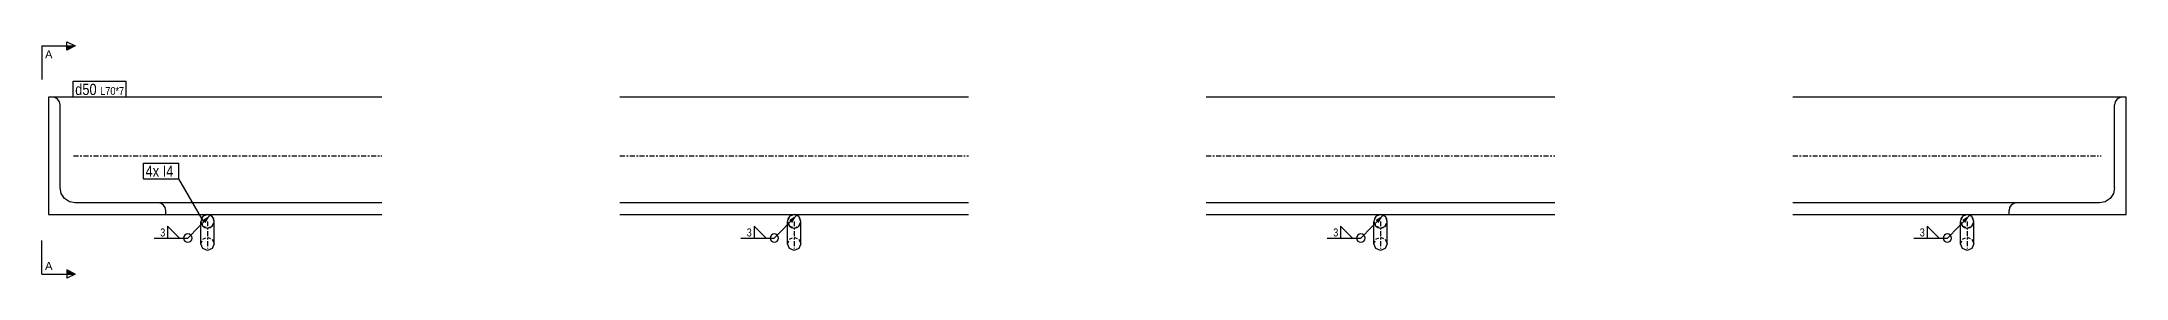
# Model space of a CAD drawing. Header units: millimetres. Extents: x 5 to 20151, y 2 to 445.
# Drawn here: x 5 to 1249, y 5 to 146 of the extents above; entities that cross this region are included whole.
import ezdxf

# ---------------------------------------------------------------- set-up
doc = ezdxf.new("R2010")
doc.units = ezdxf.units.MM
doc.linetypes.add('DXK_LINE_DOT2', pattern=[3.9198, 1.9599, -1.9599])
doc.linetypes.add('DXK_LINE_DOT3', pattern=[5.9187, 2.979, -0.9799, 0.9799, -0.9799])
doc.layers.add('STÅL', color=7, linetype='Continuous')
doc.layers.add('TEKST', color=7, linetype='Continuous')
doc.styles.add('Arial', font='ARIAL.TTF', dxfattribs={"height": 0.2})
doc.styles.add('Arial Narrow', font='ARIALN.TTF', dxfattribs={"height": 0.2})

msp = doc.modelspace()

# ---------------------------------------------------------------- hatches: boundary and pattern name
at = {"layer": 'TEKST', "linetype": 'Continuous'}
for color, points in [(30, [(19.8, 141), (19.8, 143.5), (24.8, 143.5)]), (3, [(100.8, 39.6), (105.2, 42.3), (102.6, 37.8)]), (3, [(450.8, 39.6), (455.2, 42.3), (452.6, 37.8)]), (3, [(800.8, 39.6), (805.2, 42.3), (802.6, 37.8)]), (3, [(1150.8, 39.6), (1155.2, 42.3), (1152.6, 37.8)]), (30, [(19.8, 7.3), (19.8, 9.8), (24.8, 7.3)])]:
    msp.add_hatch(color=color, dxfattribs=at).paths.add_polyline_path(points)

# ---------------------------------------------------------------- linework, layer by layer
at = {"layer": 'STÅL', "color": 2, "linetype": 'Continuous'}
for p, q in [((8.8, 112.8), (8.8, 42.8)), ((207.8, 112.8), (8.8, 112.8)), ((13, 112.5), (11.3, 112.8)), ((14.5, 111.5), (13, 112.5)), ((557.8, 112.8), (349.8, 112.8)), ((907.8, 112.8), (699.8, 112.8)), ((1246.3, 112.8), (1049.8, 112.8)), ((1244.6, 112.5), (1243.1, 111.5)), ((1246.3, 112.8), (1244.6, 112.5)), ((1248.8, 112.8), (1246.3, 112.8)), ((1248.8, 42.8), (1248.8, 112.8)), ((15.5, 110.1), (14.5, 111.5)), ((15.8, 108.3), (15.5, 110.1)), ((15.8, 58.8), (15.8, 108.3)), ((1242.1, 110.1), (1241.8, 108.3)), ((1241.8, 58.8), (1241.8, 108.3)), ((1243.1, 111.5), (1242.1, 110.1)), ((16.5, 55.4), (15.8, 58.8)), ((18.4, 52.5), (16.5, 55.4)), ((21.4, 50.5), (18.4, 52.5)), ((24.8, 49.8), (21.4, 50.5)), ((207.8, 49.8), (24.8, 49.8)), ((76, 49.5), (74.3, 49.8)), ((557.8, 49.8), (349.8, 49.8)), ((907.8, 49.8), (699.8, 49.8)), ((1183.3, 49.8), (1049.8, 49.8)), ((1183.3, 49.8), (1181.6, 49.5)), ((1232.8, 49.8), (1183.3, 49.8)), ((1236.2, 50.5), (1232.8, 49.8)), ((1239.2, 52.5), (1236.2, 50.5)), ((1241.1, 55.4), (1239.2, 52.5)), ((1241.8, 58.8), (1241.1, 55.4)), ((8.8, 42.8), (207.8, 42.8)), ((77.5, 48.5), (76, 49.5)), ((78.5, 47.1), (77.5, 48.5)), ((78.8, 45.3), (78.5, 47.1)), ((78.8, 42.8), (78.8, 45.3)), ((99.8, 25.3), (99.8, 38.8)), ((107.8, 25.3), (107.8, 38.8)), ((349.8, 42.8), (557.8, 42.8)), ((449.8, 25.3), (449.8, 38.8)), ((457.8, 25.3), (457.8, 38.8)), ((699.8, 42.8), (907.8, 42.8)), ((799.8, 25.3), (799.8, 38.8)), ((807.8, 25.3), (807.8, 38.8)), ((1049.8, 42.8), (1248.8, 42.8)), ((1149.8, 25.3), (1149.8, 38.8)), ((1157.8, 25.3), (1157.8, 38.8)), ((1179.1, 47.1), (1178.8, 45.3)), ((1178.8, 42.8), (1178.8, 45.3)), ((1180.1, 48.5), (1179.1, 47.1)), ((1181.6, 49.5), (1180.1, 48.5)), ((101, 22.5), (99.8, 25.3)), ((107.8, 25.3), (106.6, 22.5)), ((451, 22.5), (449.8, 25.3)), ((457.8, 25.3), (456.6, 22.5)), ((801, 22.5), (799.8, 25.3)), ((807.8, 25.3), (806.6, 22.5)), ((1151, 22.5), (1149.8, 25.3)), ((1157.8, 25.3), (1156.6, 22.5)), ((103.8, 21.4), (101, 22.5)), ((106.6, 22.5), (103.8, 21.4)), ((453.8, 21.4), (451, 22.5)), ((456.6, 22.5), (453.8, 21.4)), ((803.8, 21.4), (801, 22.5)), ((806.6, 22.5), (803.8, 21.4)), ((1153.8, 21.4), (1151, 22.5)), ((1156.6, 22.5), (1153.8, 21.4))]:
    msp.add_line(p, q, dxfattribs=at)
at = {"layer": 'STÅL', "color": 7, "linetype": 'DXK_LINE_DOT3'}
for p, q in [((23.8, 77.8), (207.8, 77.8)), ((349.8, 77.8), (557.8, 77.8)), ((699.8, 77.8), (907.8, 77.8)), ((1049.8, 77.8), (1233.8, 77.8)), ((103.8, 38.8), (103.8, 38.8)), ((103.8, 38.8), (103.8, 22.6)), ((453.8, 38.8), (453.8, 38.8)), ((453.8, 38.8), (453.8, 22.6)), ((803.8, 38.8), (803.8, 38.8)), ((803.8, 38.8), (803.8, 22.6)), ((1153.8, 38.8), (1153.8, 38.8)), ((1153.8, 38.8), (1153.8, 22.6))]:
    msp.add_line(p, q, dxfattribs=at)
at = {"layer": 'STÅL', "color": 7, "linetype": 'DXK_LINE_DOT2'}
for p, q in [((101, 41.7), (99.8, 38.8)), ((99.8, 38.8), (101, 36)), ((103.8, 42.8), (101, 41.7)), ((106.6, 41.7), (103.8, 42.8)), ((107.8, 38.8), (106.6, 41.7)), ((106.6, 36), (107.8, 38.8)), ((451, 41.7), (449.8, 38.8)), ((449.8, 38.8), (451, 36)), ((453.8, 42.8), (451, 41.7)), ((456.6, 41.7), (453.8, 42.8)), ((457.8, 38.8), (456.6, 41.7)), ((456.6, 36), (457.8, 38.8)), ((801, 41.7), (799.8, 38.8)), ((799.8, 38.8), (801, 36)), ((803.8, 42.8), (801, 41.7)), ((806.6, 41.7), (803.8, 42.8)), ((807.8, 38.8), (806.6, 41.7)), ((806.6, 36), (807.8, 38.8)), ((1151, 41.7), (1149.8, 38.8)), ((1149.8, 38.8), (1151, 36)), ((1153.8, 42.8), (1151, 41.7)), ((1156.6, 41.7), (1153.8, 42.8)), ((1157.8, 38.8), (1156.6, 41.7)), ((1156.6, 36), (1157.8, 38.8)), ((99.8, 25.3), (101, 28.1)), ((101, 36), (103.8, 34.8)), ((101, 28.1), (103.8, 29.3)), ((103.8, 34.8), (106.6, 36)), ((103.8, 29.3), (106.6, 28.1)), ((106.6, 28.1), (107.8, 25.3)), ((449.8, 25.3), (451, 28.1)), ((451, 36), (453.8, 34.8)), ((451, 28.1), (453.8, 29.3)), ((453.8, 34.8), (456.6, 36)), ((453.8, 29.3), (456.6, 28.1)), ((456.6, 28.1), (457.8, 25.3)), ((799.8, 25.3), (801, 28.1)), ((801, 36), (803.8, 34.8)), ((801, 28.1), (803.8, 29.3)), ((803.8, 34.8), (806.6, 36)), ((803.8, 29.3), (806.6, 28.1)), ((806.6, 28.1), (807.8, 25.3)), ((1149.8, 25.3), (1151, 28.1)), ((1151, 36), (1153.8, 34.8)), ((1151, 28.1), (1153.8, 29.3)), ((1153.8, 34.8), (1156.6, 36)), ((1153.8, 29.3), (1156.6, 28.1)), ((1156.6, 28.1), (1157.8, 25.3))]:
    msp.add_line(p, q, dxfattribs=at)
at = {"layer": 'STÅL', "color": 2, "linetype": 'Continuous'}
for centre, start, end in [((103.8, 38.8), 0, 180), ((103.8, 38.8), 180, 0), ((453.8, 38.8), 0, 180), ((453.8, 38.8), 180, 0), ((803.8, 38.8), 0, 180), ((803.8, 38.8), 180, 0), ((1153.8, 38.8), 0, 180), ((1153.8, 38.8), 180, 0)]:
    msp.add_arc(centre, 4, start, end, dxfattribs=at)
at = {"layer": 'TEKST', "color": 30, "linetype": 'Continuous'}
for p, q in [((19.8, 141), (19.8, 146)), ((19.8, 146), (24.8, 143.5)), ((24.8, 143.5), (19.8, 141)), ((24.8, 7.3), (19.8, 9.8)), ((19.8, 9.8), (19.8, 4.8)), ((24.8, 7.3), (19.8, 4.8))]:
    msp.add_line(p, q, dxfattribs=at)
at = {"layer": 'TEKST', "color": 3, "linetype": 'Continuous'}
for p, q in [((105.2, 42.3), (92, 28.8)), ((455.2, 42.3), (442, 28.8)), ((805.2, 42.3), (792, 28.8)), ((1155.2, 42.3), (1142, 28.8))]:
    msp.add_line(p, q, dxfattribs=at)
for centre, start, end in [((92, 28.8), 90, 270), ((92, 28.8), 270, 90), ((442, 28.8), 90, 270), ((442, 28.8), 270, 90), ((792, 28.8), 90, 270), ((792, 28.8), 270, 90), ((1142, 28.8), 90, 270), ((1142, 28.8), 270, 90)]:
    msp.add_arc(centre, 2.5, start, end, dxfattribs=at)

# ---------------------------------------------------------------- wipeouts: each hides what was drawn before it
at = {"color": 0, "linetype": 'Continuous'}
for points in [[(11.2, 136), (11.2, 141), (6.8, 141), (6.8, 136)], [(11.2, 9.8), (11.2, 14.8), (6.8, 14.8), (6.8, 9.8)]]:
    msp.add_wipeout(points, dxfattribs=at).dxf.layer = 'TEKST'
at = {"color": 0}
for points in [[(78.9, 29.4), (78.9, 35.2), (75.1, 35.2), (75.1, 29.4)], [(428.9, 29.4), (428.9, 35.2), (425.1, 35.2), (425.1, 29.4)], [(778.9, 29.4), (778.9, 35.2), (775.1, 35.2), (775.1, 29.4)], [(1128.9, 29.4), (1128.9, 35.2), (1125.1, 35.2), (1125.1, 29.4)]]:
    msp.add_wipeout(points, dxfattribs=at).dxf.layer = 'TEKST'

# ---------------------------------------------------------------- next in the draw order: linework, layer by layer
at = {"layer": 'TEKST', "color": 7, "linetype": 'Continuous'}
for p, q in [((4.8, 143.5), (4.8, 123.5)), ((4.8, 143.5), (24.8, 143.5)), ((4.8, 7.3), (4.8, 27.3)), ((4.8, 7.3), (24.8, 7.3))]:
    msp.add_line(p, q, dxfattribs=at)
at = {"layer": 'TEKST', "color": 3, "linetype": 'Continuous'}
for p, q in [((72, 28.8), (92, 28.8)), ((87.1, 28.8), (79.9, 35.9)), ((79.9, 35.9), (79.9, 28.8)), ((79.9, 28.8), (87.1, 28.8)), ((422, 28.8), (442, 28.8)), ((437.1, 28.8), (429.9, 35.9)), ((429.9, 35.9), (429.9, 28.8)), ((429.9, 28.8), (437.1, 28.8)), ((772, 28.8), (792, 28.8)), ((787.1, 28.8), (779.9, 35.9)), ((779.9, 35.9), (779.9, 28.8)), ((779.9, 28.8), (787.1, 28.8)), ((1122, 28.8), (1142, 28.8)), ((1137.1, 28.8), (1129.9, 35.9)), ((1129.9, 35.9), (1129.9, 28.8)), ((1129.9, 28.8), (1137.1, 28.8))]:
    msp.add_line(p, q, dxfattribs=at)

# ---------------------------------------------------------------- next in the draw order: texts
at = {"layer": 'TEKST', "color": 3, "linetype": 'Continuous', "style": 'Arial'}
for p in [(6.8, 136), (6.8, 9.8)]:
    msp.add_text('A', height=4.78, dxfattribs=at).set_placement(p)
at = {"layer": 'TEKST', "color": 3, "style": 'Arial Narrow'}
for p in [(75.5, 29.8), (425.5, 29.8), (775.5, 29.8), (1125.5, 29.8)]:
    msp.add_text('3', height=4.77, dxfattribs=at).set_placement(p)

# ---------------------------------------------------------------- next in the draw order: wipeouts: each hides what was drawn before it
at = {"color": 0}
for points in [[(37.6, 114.2), (37.6, 121.2), (24.8, 121.2), (24.8, 114.2)], [(74.9, 65.4), (74.9, 72.4), (66.8, 72.4), (66.8, 65.4)]]:
    msp.add_wipeout(points, dxfattribs=at).dxf.layer = 'TEKST'

# ---------------------------------------------------------------- next in the draw order: wipeouts: each hides what was drawn before it
for points in [[(37.6, 114.2), (37.6, 121.2), (24.8, 121.2), (24.8, 114.2)], [(74.9, 65.4), (74.9, 72.4), (66.8, 72.4), (66.8, 65.4)]]:
    msp.add_wipeout(points, dxfattribs=at).dxf.layer = 'TEKST'

# ---------------------------------------------------------------- next in the draw order: linework, layer by layer
at = {"layer": 'TEKST', "color": 7, "linetype": 'Continuous'}
for p, q in [((23.6, 113), (23.6, 122.4)), ((65.6, 64.2), (65.6, 73.6))]:
    msp.add_line(p, q, dxfattribs=at)

# ---------------------------------------------------------------- next in the draw order: wipeouts: each hides what was drawn before it
at = {"color": 0}
for points in [[(54, 114.2), (54, 119.2), (39.7, 119.2), (39.7, 114.2)], [(83.4, 65.4), (83.4, 72.4), (77, 72.4), (77, 65.4)]]:
    msp.add_wipeout(points, dxfattribs=at).dxf.layer = 'TEKST'

# ---------------------------------------------------------------- next in the draw order: wipeouts: each hides what was drawn before it
for points in [[(54, 114.2), (54, 119.2), (39.7, 119.2), (39.7, 114.2)], [(83.4, 65.4), (83.4, 72.4), (77, 72.4), (77, 65.4)]]:
    msp.add_wipeout(points, dxfattribs=at).dxf.layer = 'TEKST'

# ---------------------------------------------------------------- next in the draw order: linework, layer by layer
at = {"layer": 'TEKST', "color": 7, "linetype": 'Continuous'}
for p, q in [((23.6, 122.4), (55.2, 122.4)), ((23.6, 113), (55.2, 113)), ((55.2, 113), (55.2, 122.4)), ((65.6, 73.6), (86.7, 73.6)), ((65.6, 64.2), (86.7, 64.2)), ((86.7, 64.2), (86.7, 73.6)), ((101.7, 38.2), (86.7, 64.2))]:
    msp.add_line(p, q, dxfattribs=at)

# ---------------------------------------------------------------- next in the draw order: texts
at = {"layer": 'TEKST', "color": 3, "style": 'Arial Narrow'}
for s, height, p in [('d50', 6.68, (24.8, 114.2)), ('L70*7', 4.77, (39.7, 114.2)), ('4x', 6.68, (66.8, 65.4)), ('I4', 6.68, (77, 65.4))]:
    msp.add_text(s, height=height, dxfattribs=at).set_placement(p)

doc.saveas('drawing.dxf')
